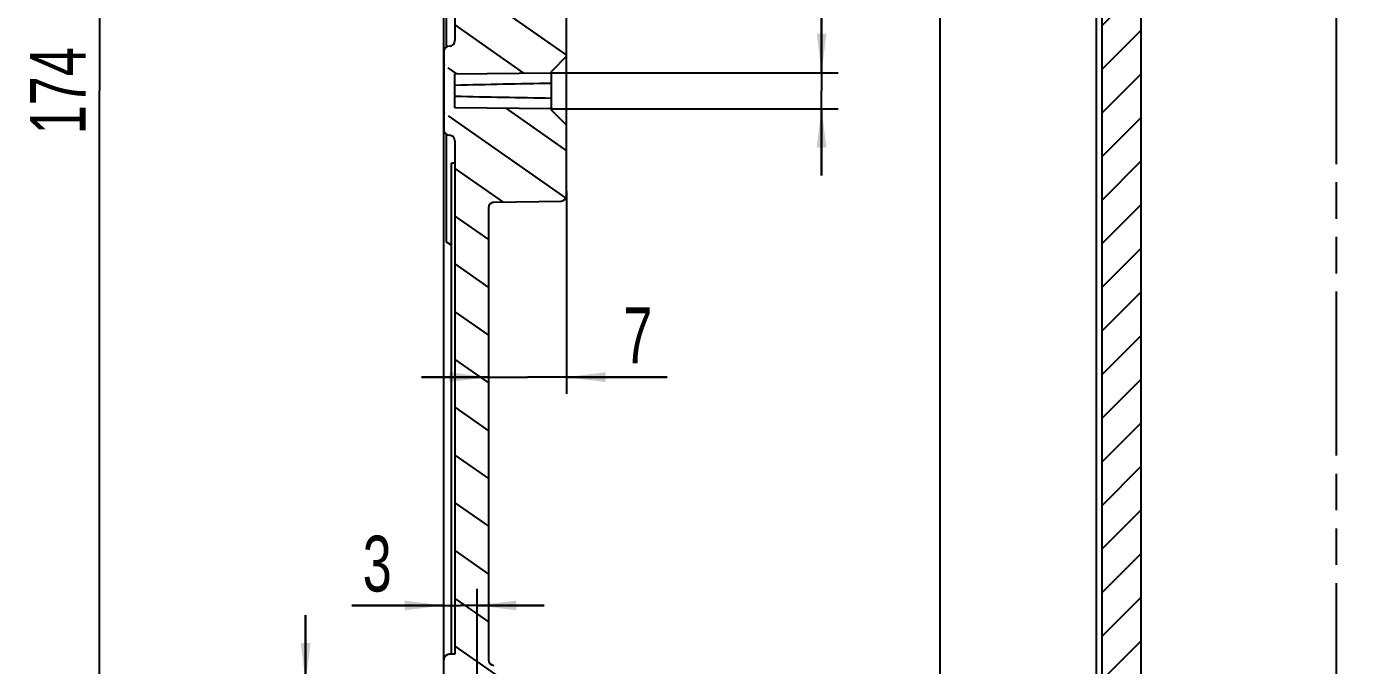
# Model space of a CAD drawing. Header units: millimetres. Extents: x 0 to 594, y 0 to 420.
# Drawn here: x 394 to 513.2, y 218.1 to 275.3 of the extents above; entities that cross this region are included whole.
import ezdxf

# ---------------------------------------------------------------- set-up
doc = ezdxf.new("R2010")
doc.units = ezdxf.units.MM
doc.header["$LTSCALE"] = 32.67
doc.linetypes.add('CENTER', pattern=[0.6, 0.375, -0.075, 0.075, -0.075])
doc.linetypes.add('PHANTOM', pattern=[0.8, 0.45, -0.05, 0.1, -0.05, 0.1, -0.05])
doc.layers.get('0').update_dxf_attribs({"linetype": 'CONTINUOUS'})
for name, color, linetype in [('ANGUSS', 7, 'CONTINUOUS'), ('AUSW-EINSAETZE', 7, 'CONTINUOUS'), ('KURVEN', 7, 'CONTINUOUS'), ('RUNDUNGEN', 7, 'CONTINUOUS'), ('ZEICHNUNGSBEMASSUNGEN', 7, 'CONTINUOUS')]:
    doc.layers.add(name, color=color, linetype=linetype)
doc.styles.get("Standard").update_dxf_attribs({"font": 'txt', "width": 0.7})
doc.styles.add('TEXTSTYLE_8', font='gdt', dxfattribs={"width": 0.7})
doc.dimstyles.new('DIMSTYLE_2', dxfattribs={"dimtxt": 5, "dimasz": 3.5, "dimexe": 1.5, "dimexo": 0, "dimgap": 1.25, "dimtad": 1, "dimdec": 3, "dimdsep": 46, "dimtxsty": 'Standard', "dimblk": '_FILLED', "dimblk1": '_FILLED', "dimblk2": '_FILLED', "dimcen": 0.09, "dimclrt": 5, "dimazin": 2, "dimtp": 0.5, "dimtm": 0.5, "dimtfac": 1, "dimtdec": 3, "dimtofl": 0, "dimtmove": 0, "dimatfit": 3, "dimldrblk": '_FILLED', "dimfxl": 1, "dimtolj": 1, "dimarcsym": 0})
doc.dimstyles.new('DIMSTYLE_6', dxfattribs={"dimtxt": 5, "dimasz": 3.5, "dimexe": 1.5, "dimexo": 0, "dimgap": 1.25, "dimtad": 1, "dimdec": 3, "dimdsep": 46, "dimtxsty": 'Standard', "dimblk": '_FILLED', "dimblk1": '_FILLED', "dimblk2": '_FILLED', "dimcen": 0.09, "dimclrt": 5, "dimazin": 2, "dimtp": 0.2, "dimtm": 0.2, "dimtfac": 1, "dimtdec": 3, "dimtofl": 0, "dimtmove": 0, "dimatfit": 3, "dimldrblk": '_FILLED', "dimfxl": 1, "dimtolj": 1, "dimarcsym": 0})
doc.dimstyles.new('DIMSTYLE_7', dxfattribs={"dimtxt": 5, "dimasz": 3.5, "dimexe": 1.5, "dimexo": 0, "dimgap": 1.25, "dimtad": 1, "dimdec": 3, "dimdsep": 46, "dimtxsty": 'Standard', "dimblk": '_FILLED', "dimblk1": '_FILLED', "dimblk2": '_FILLED', "dimcen": 0.09, "dimclrt": 5, "dimazin": 2, "dimtp": 0.1, "dimtm": 0.1, "dimtfac": 1, "dimtdec": 3, "dimtofl": 0, "dimtmove": 0, "dimatfit": 3, "dimldrblk": '_FILLED', "dimfxl": 1, "dimtolj": 1, "dimarcsym": 0})
doc.dimstyles.new('DIMSTYLE_8', dxfattribs={"dimtxt": 5, "dimasz": 3.5, "dimexe": 1.5, "dimexo": 0, "dimgap": 1.25, "dimtad": 1, "dimdec": 1, "dimdsep": 46, "dimtxsty": 'Standard', "dimblk": '_FILLED', "dimblk1": '_FILLED', "dimblk2": '_FILLED', "dimcen": 0.09, "dimclrt": 5, "dimazin": 2, "dimtp": 0.1, "dimtm": 0.1, "dimtfac": 1, "dimtdec": 65535, "dimtofl": 0, "dimtmove": 0, "dimatfit": 3, "dimldrblk": '_FILLED', "dimfxl": 1, "dimtolj": 1, "dimarcsym": 0})
doc.dimstyles.new('DIMSTYLE_9', dxfattribs={"dimtxt": 5, "dimasz": 3.5, "dimexe": 1.5, "dimexo": 0, "dimgap": 1.25, "dimtad": 1, "dimdec": 1, "dimdsep": 46, "dimtxsty": 'Standard', "dimblk": '_FILLED', "dimblk1": '_FILLED', "dimblk2": '_FILLED', "dimcen": 0.09, "dimclrt": 5, "dimazin": 2, "dimtp": 0.3, "dimtm": 0.3, "dimtfac": 1, "dimtdec": 1, "dimtofl": 0, "dimtmove": 0, "dimatfit": 3, "dimldrblk": '_FILLED', "dimfxl": 1, "dimtolj": 1, "dimarcsym": 0})

# ---------------------------------------------------------------- blocks, each defined once
blk = doc.blocks.new('_FILLED')
at = {"color": 0, "linetype": 'ByBlock'}
blk.add_solid([(0, 0), (-1, 0.125), (-1, -0.125)], dxfattribs=at)
blk = doc.blocks.new('*D13')
at = {"layer": 'ZEICHNUNGSBEMASSUNGEN', "color": 2, "linetype": 'Continuous', "transparency": 16777216}
for p, q in [((349.2844218358, 356.5663717764), (402.0844218361, 356.5663717764)), ((400.5844218361, 356.5663717764), (400.5844218361, 269.5663717764)), ((400.5844218361, 182.5663717764), (400.5844218361, 269.5663717764)), ((349.2844218361, 182.5663717764), (402.0844218361, 182.5663717764))]:
    blk.add_line(p, q, dxfattribs=at)
at = {"layer": 'ZEICHNUNGSBEMASSUNGEN', "color": 2, "linetype": 'Continuous', "transparency": 16777216, "xscale": 3.5, "yscale": 3.5, "zscale": 3.5}
for p, rotation in [((400.5844218361, 356.5663717764), 90), ((400.5844218361, 182.5663717764), 270)]:
    blk.add_blockref('_FILLED', p, dxfattribs=dict(at, rotation=rotation))
at = {"layer": 'ZEICHNUNGSBEMASSUNGEN', "color": 5, "linetype": 'Continuous', "transparency": 16777216, "insert": (394.3344218361, 269.5663717764), "char_height": 5, "width": 16.0714285714, "attachment_point": 2, "rotation": 90, "line_spacing_factor": 0.9}
blk.add_mtext('174', dxfattribs=at)
blk = doc.blocks.new('*D21')
at = {"layer": 'ZEICHNUNGSBEMASSUNGEN', "color": 2, "linetype": 'Continuous', "transparency": 16777216}
for p, q in [((419.0511647389, 216.5663717764), (419.0511647389, 222.5663717764)), ((419.0511647389, 222.5663717764), (419.0511647389, 209.5663717764)), ((434.4416197565, 216.5663717764), (417.5511647389, 216.5663717764)), ((419.0511647389, 181.2537129689), (419.0511647389, 209.5663717764)), ((434.4416197565, 202.5663717764), (417.5511647389, 202.5663717764)), ((419.0511647389, 202.5663717764), (419.0511647389, 181.2537129689))]:
    blk.add_line(p, q, dxfattribs=at)
at = {"layer": 'ZEICHNUNGSBEMASSUNGEN', "color": 2, "linetype": 'Continuous', "transparency": 16777216, "xscale": 3.5, "yscale": 3.5, "zscale": 3.5}
for p, rotation in [((419.0511647389, 216.5663717764), 270), ((419.0511647389, 202.5663717764), 90)]:
    blk.add_blockref('_FILLED', p, dxfattribs=dict(at, rotation=rotation))
at = {"layer": 'ZEICHNUNGSBEMASSUNGEN', "color": 5, "linetype": 'Continuous', "transparency": 16777216, "insert": (412.8011647389, 194.7060939213), "char_height": 5, "width": 20.1785714286, "attachment_point": 3, "rotation": 90, "line_spacing_factor": 0.9, "style": 'TEXTSTYLE_8'}
blk.add_mtext('{\\fgdt;n}\\ftxt;14', dxfattribs=at)
blk = doc.blocks.new('*D24')
at = {"layer": 'ZEICHNUNGSBEMASSUNGEN', "color": 2, "linetype": 'Continuous', "transparency": 16777216}
for p, q in [((442.4416197565, 260.5663717764), (442.4416197565, 242.3942048778)), ((435.4416197565, 250.9985783718), (435.4416197565, 242.3942048778)), ((435.4416197565, 243.8942048778), (429.4416197565, 243.8942048778)), ((429.4416197565, 243.8942048778), (438.9416197565, 243.8942048778)), ((451.4646212043, 243.8942048778), (438.9416197565, 243.8942048778)), ((442.4416197565, 243.8942048778), (451.4646212043, 243.8942048778))]:
    blk.add_line(p, q, dxfattribs=at)
at = {"layer": 'ZEICHNUNGSBEMASSUNGEN', "color": 2, "linetype": 'Continuous', "transparency": 16777216, "xscale": 3.5, "yscale": 3.5, "zscale": 3.5}
blk.add_blockref('_FILLED', (435.4416197565, 243.8942048778), dxfattribs=at)
at = {"layer": 'ZEICHNUNGSBEMASSUNGEN', "color": 2, "linetype": 'Continuous', "transparency": 16777216, "xscale": 3.5, "yscale": 3.5, "zscale": 3.5, "rotation": 180}
blk.add_blockref('_FILLED', (442.4416197565, 243.8942048778), dxfattribs=at)
at = {"layer": 'ZEICHNUNGSBEMASSUNGEN', "color": 5, "linetype": 'Continuous', "transparency": 16777216, "insert": (447.5360497757, 250.1442048778), "char_height": 5, "width": 5.8928571429, "attachment_point": 1, "line_spacing_factor": 0.9}
blk.add_mtext('7', dxfattribs=at)
blk = doc.blocks.new('*D26')
at = {"layer": 'ZEICHNUNGSBEMASSUNGEN', "color": 2, "linetype": 'Continuous', "transparency": 16777216}
for p, q in [((431.4416197568, 218.5575534984), (431.4416197568, 224.9306578355)), ((434.4416197565, 209.5663717764), (434.4416197565, 224.9306578355)), ((431.4416197568, 223.4306578355), (423.2015739585, 223.4306578355)), ((423.2015739585, 223.4306578355), (432.9416197567, 223.4306578355)), ((440.4416197565, 223.4306578355), (432.9416197567, 223.4306578355)), ((434.4416197565, 223.4306578355), (440.4416197565, 223.4306578355))]:
    blk.add_line(p, q, dxfattribs=at)
at = {"layer": 'ZEICHNUNGSBEMASSUNGEN', "color": 2, "linetype": 'Continuous', "transparency": 16777216, "xscale": 3.5, "yscale": 3.5, "zscale": 3.5}
blk.add_blockref('_FILLED', (431.4416197568, 223.4306578355), dxfattribs=at)
at = {"layer": 'ZEICHNUNGSBEMASSUNGEN', "color": 2, "linetype": 'Continuous', "transparency": 16777216, "xscale": 3.5, "yscale": 3.5, "zscale": 3.5, "rotation": 180}
blk.add_blockref('_FILLED', (434.4416197565, 223.4306578355), dxfattribs=at)
at = {"layer": 'ZEICHNUNGSBEMASSUNGEN', "color": 5, "linetype": 'Continuous', "transparency": 16777216, "insert": (426.77300253, 229.6806578355), "char_height": 5, "width": 5.357142857099999, "attachment_point": 3, "line_spacing_factor": 0.9}
blk.add_mtext('3', dxfattribs=at)
blk = doc.blocks.new('*D28')
at = {"layer": 'ZEICHNUNGSBEMASSUNGEN', "color": 2, "linetype": 'Continuous', "transparency": 16777216}
for p, q in [((465.3006824344, 271.1763717764), (465.3006824344, 294.1590273155)), ((465.3006824344, 294.1590273155), (465.3006824344, 269.5663717764)), ((441.0916197565, 271.1763717764), (466.8006824344, 271.1763717764)), ((465.3006824344, 261.9563717764), (465.3006824344, 269.5663717764)), ((441.0916197565, 267.9563717764), (466.8006824344, 267.9563717764)), ((465.3006824344, 267.9563717764), (465.3006824344, 261.9563717764))]:
    blk.add_line(p, q, dxfattribs=at)
at = {"layer": 'ZEICHNUNGSBEMASSUNGEN', "color": 2, "linetype": 'Continuous', "transparency": 16777216, "xscale": 3.5, "yscale": 3.5, "zscale": 3.5}
for p, rotation in [((465.3006824344, 271.1763717764), 270), ((465.3006824344, 267.9563717764), 90)]:
    blk.add_blockref('_FILLED', p, dxfattribs=dict(at, rotation=rotation))
at = {"layer": 'ZEICHNUNGSBEMASSUNGEN', "color": 5, "linetype": 'Continuous', "transparency": 16777216, "insert": (459.0506824344, 277.1352177917), "char_height": 5, "width": 25.5357142857, "attachment_point": 1, "rotation": 90, "line_spacing_factor": 0.9, "style": 'TEXTSTYLE_8'}
blk.add_mtext('{\\fgdt;n}\\ftxt;3.4', dxfattribs=at)
blk = doc.blocks.new('*D33')
at = {"layer": 'ZEICHNUNGSBEMASSUNGEN', "color": 2, "linetype": 'Continuous', "transparency": 16777216}
for p, q in [((431.4416197573, 182.075024574), (431.4416197573, 386.0663717764)), ((514.9416197565, 357.6550977055001), (514.9416197566001, 386.0663717764)), ((431.4416197573, 384.5663717764), (473.1916197569, 384.5663717764)), ((514.9416197566001, 384.5663717764), (473.1916197569, 384.5663717764))]:
    blk.add_line(p, q, dxfattribs=at)
at = {"layer": 'ZEICHNUNGSBEMASSUNGEN', "color": 2, "linetype": 'Continuous', "transparency": 16777216, "xscale": 3.5, "yscale": 3.5, "zscale": 3.5, "rotation": 180}
blk.add_blockref('_FILLED', (431.4416197573, 384.5663717764), dxfattribs=at)
at = {"layer": 'ZEICHNUNGSBEMASSUNGEN', "color": 2, "linetype": 'Continuous', "transparency": 16777216, "xscale": 3.5, "yscale": 3.5, "zscale": 3.5}
blk.add_blockref('_FILLED', (514.9416197566001, 384.5663717764), dxfattribs=at)
at = {"layer": 'ZEICHNUNGSBEMASSUNGEN', "color": 5, "linetype": 'Continuous', "transparency": 16777216, "insert": (473.1916197569, 390.8163717764), "char_height": 5, "width": 20.8928571429, "attachment_point": 2, "line_spacing_factor": 0.9}
blk.add_mtext('83.5', dxfattribs=at)

msp = doc.modelspace()

# ---------------------------------------------------------------- hatches: boundary and pattern name
at = {"linetype": 'Continuous'}
h = msp.add_hatch(dxfattribs=at)
h.set_pattern_fill('DEFAULT__1', color=2, scale=3.5087399072, angle=325, style=0, pattern_type=0)
h.set_pattern_definition([(325, (0, 0), (2.0125305321, 2.8741914679), [])])
edge = h.paths.add_edge_path()
edge.add_line((432.4416197565, 358.0663717764), (432.4416197565, 352.0663717764))
edge.add_arc((433.9416197565, 358.0663717764), 1.5, 90, 180)
edge.add_line((433.9416197565, 359.5663717764), (475.2416197565, 359.5663717764))
edge.add_line((475.2416197565, 359.5663717764), (475.2416197565, 358.1663717764))
edge.add_line((476.7416197565, 358.1663717764), (475.2416197565, 358.1663717764))
edge.add_arc((476.7416197565, 357.6663717764), 0.5, 0, 90)
edge.add_line((477.2416197565, 357.6663717764), (477.2416197565, 357.0663717764))
edge.add_arc((476.7416197565, 357.0663717764), 0.5, -90, 0)
edge.add_line((434.9416197565, 356.5663717764), (476.7416197565, 356.5663717764))
edge.add_arc((434.9416197565, 356.0663717764), 0.5, 90, 180)
edge.add_line((434.4416197565, 356.0663717764), (434.4416197565, 355.6663717764))
edge.add_arc((434.9416197565, 355.6663717764), 0.5, 180, 270)
edge.add_arc((434.9416197565, 354.6663717764), 0.5, 0, 90)
edge.add_line((435.4416197565, 354.6663717764), (435.4416197565, 352.0663717764))
edge.add_line((432.4416197565, 352.0663717764), (435.4416197565, 352.0663717764))
edge = h.paths.add_edge_path()
edge.add_line((432.4416197565, 352.0663717764), (435.4416197565, 352.0663717764))
edge.add_line((432.4416197565, 352.0663717764), (435.4416197565, 352.0663717764))
edge = h.paths.add_edge_path()
edge.add_line((432.4416197565, 352.0663717764), (432.4416197565, 345.8663717764))
edge.add_line((432.4416197565, 352.0663717764), (435.4416197565, 352.0663717764))
edge.add_line((435.4416197565, 352.0663717764), (435.4416197565, 338.5577204079))
edge.add_arc((435.9416197565, 338.5577204079), 0.5, 180, 269)
edge.add_line((435.9328935533, 338.0577965603), (439.4416197565, 337.9965515167))
edge.add_line((439.4416197565, 337.9965515167), (439.4416197565, 337.1449957326))
edge.add_arc((438.9416197565, 337.1449957326), 0.5, -89, 0)
edge.add_line((434.4416197565, 336.5663717764), (438.9503459598, 336.645071885))
edge.add_line((434.4416197565, 336.5663717764), (434.4416197565, 334.0925543738))
edge.add_line((434.4416197565, 334.0925543738), (432.9416197565, 334.0663717764))
edge.add_line((433.9416197565, 333.0663717764), (432.9416197565, 334.0663717764))
edge.add_line((433.9416197565, 333.0663717764), (433.9416197565, 326.0663717764))
edge.add_line((433.9416197565, 326.0663717764), (432.9416197565, 325.0663717764))
edge.add_line((434.4416197565, 325.040189179), (432.9416197565, 325.0663717764))
edge.add_line((434.4416197565, 325.040189179), (434.4416197565, 322.5663717764))
edge.add_line((434.4416197565, 322.5663717764), (438.9503459598, 322.4876716677))
edge.add_arc((438.9416197565, 321.9877478202), 0.5, 0, 89)
edge.add_line((439.4416197565, 321.9877478202), (439.4416197565, 321.1361920361))
edge.add_line((435.9328935533, 321.0749469924), (439.4416197565, 321.1361920361))
edge.add_arc((435.9416197565, 320.5750231448), 0.5, 91, 180)
edge.add_line((435.4416197565, 320.5750231448), (435.4416197565, 287.0663717764))
edge.add_line((432.4416197565, 287.0663717764), (435.4416197565, 287.0663717764))
edge.add_line((432.4416197565, 320.0663717764), (432.4416197565, 287.0663717764))
edge.add_line((432.4416197565, 320.0663717764), (431.9328935533, 320.0752516253))
edge.add_arc((431.9416197565, 320.5751754729), 0.5, 180, 269)
edge.add_line((431.4416197565, 325.0489167114), (431.4416197565, 320.5751754729))
edge.add_line((432.4416197565, 325.0663717764), (431.4416197565, 325.0489167114))
edge.add_line((432.4416197565, 334.0663717764), (432.4416197565, 325.0663717764))
edge.add_line((432.4416197565, 334.0663717764), (431.4416197565, 334.0838268413))
edge.add_line((431.4416197565, 338.5575680799), (431.4416197565, 334.0838268413))
edge.add_arc((431.9416197565, 338.5575680799), 0.5, 91, 180)
edge.add_line((432.4416197565, 339.0663717764), (431.9328935533, 339.0574919275))
edge.add_line((432.4416197565, 340.8663717764), (432.4416197565, 339.0663717764))
edge.add_line((432.4416197565, 340.8663717764), (432.4416197565, 345.8663717764))
edge = h.paths.add_edge_path()
edge.add_line((432.4416197565, 287.0663717764), (435.4416197565, 287.0663717764))
edge.add_line((432.4416197565, 287.0663717764), (435.4416197565, 287.0663717764))
edge = h.paths.add_edge_path()
edge.add_line((432.4416197565, 287.0663717764), (432.4416197565, 274.0577204079))
edge.add_line((432.4416197565, 287.0663717764), (435.4416197565, 287.0663717764))
edge.add_line((435.4416197565, 287.0663717764), (435.4416197565, 280.0577204079))
edge.add_arc((435.9416197565, 280.0577204079), 0.5, 180, 269)
edge.add_line((435.9328935533, 279.5577965603), (441.9503459598, 279.4527615379))
edge.add_arc((441.9416197565, 278.9528376903), 0.5, 0, 89)
edge.add_line((442.4416197565, 272.6563717764), (442.4416197565, 278.9528376903))
edge.add_line((442.4416197565, 272.6563717764), (441.0916197565, 271.3063717764))
edge.add_line((441.0916197565, 271.1763717764), (441.0916197565, 271.3063717764))
edge.add_line((432.4416197565, 271.0913717764), (441.0916197565, 271.1763717764))
edge.add_line((432.4416197565, 268.0413717764), (432.4416197565, 271.0913717764))
edge.add_line((441.0916197565, 267.9563717764), (432.4416197565, 268.0413717764))
edge.add_line((441.0916197565, 267.8263717764), (441.0916197565, 267.9563717764))
edge.add_line((442.4416197565, 266.4763717764), (441.0916197565, 267.8263717764))
edge.add_line((442.4416197565, 260.1799058624), (442.4416197565, 266.4763717764))
edge.add_arc((441.9416197565, 260.1799058624), 0.5, -89, 0)
edge.add_line((435.9328935533, 259.5749469924), (441.9503459598, 259.6799820148))
edge.add_arc((435.9416197565, 259.0750231448), 0.5, 91, 180)
edge.add_line((435.4416197565, 259.0750231448), (435.4416197565, 252.0663717764))
edge.add_line((432.4416197565, 252.0663717764), (435.4416197565, 252.0663717764))
edge.add_line((432.4416197565, 265.0750231448), (432.4416197565, 252.0663717764))
edge.add_arc((431.9416197565, 265.0750231448), 0.5, 0, 90)
edge.add_arc((431.9416197565, 266.0751754729), 0.5, 180, 270)
edge.add_line((431.4416197565, 273.0575680799), (431.4416197565, 266.0751754729))
edge.add_arc((431.9416197565, 273.0575680799), 0.5, 90, 180)
edge.add_arc((431.9416197565, 274.0577204079), 0.5, -90, 0)
edge = h.paths.add_edge_path()
edge.add_line((432.4416197565, 252.0663717764), (435.4416197565, 252.0663717764))
edge.add_line((432.4416197565, 252.0663717764), (435.4416197565, 252.0663717764))
edge = h.paths.add_edge_path()
edge.add_line((432.4416197565, 252.0663717764), (432.4416197565, 219.0663717764))
edge.add_line((432.4416197565, 252.0663717764), (435.4416197565, 252.0663717764))
edge.add_line((435.4416197565, 252.0663717764), (435.4416197565, 218.5577204079))
edge.add_arc((435.9416197565, 218.5577204079), 0.5, 180, 269)
edge.add_line((435.9328935533, 218.0577965603), (439.4416197565, 217.9965515167))
edge.add_line((439.4416197565, 217.1449957326), (439.4416197565, 217.9965515167))
edge.add_arc((438.9416197565, 217.1449957326), 0.5, -89, 0)
edge.add_line((434.4416197565, 216.5663717764), (438.9503459598, 216.645071885))
edge.add_line((434.4416197565, 214.0925543738), (434.4416197565, 216.5663717764))
edge.add_line((434.4416197565, 214.0925543738), (432.9416197565, 214.0663717764))
edge.add_line((433.9416197565, 213.0663717764), (432.9416197565, 214.0663717764))
edge.add_line((433.9416197565, 206.0663717764), (433.9416197565, 213.0663717764))
edge.add_line((433.9416197565, 206.0663717764), (432.9416197565, 205.0663717764))
edge.add_line((434.4416197565, 205.040189179), (432.9416197565, 205.0663717764))
edge.add_line((434.4416197565, 202.5663717764), (434.4416197565, 205.040189179))
edge.add_line((434.4416197565, 202.5663717764), (438.9503459598, 202.4876716677))
edge.add_arc((438.9416197565, 201.9877478202), 0.5, 0, 89)
edge.add_line((439.4416197565, 201.1361920361), (439.4416197565, 201.9877478202))
edge.add_line((435.9328935533, 201.0749469924), (439.4416197565, 201.1361920361))
edge.add_arc((435.9416197565, 200.5750231448), 0.5, 91, 180)
edge.add_line((435.4416197565, 200.5750231448), (435.4416197565, 187.0663717764))
edge.add_line((432.4416197565, 187.0663717764), (435.4416197565, 187.0663717764))
edge.add_line((432.4416197565, 195.6163717764), (432.4416197565, 187.0663717764))
edge.add_line((432.4416197565, 195.6163717764), (432.1416197565, 195.6163717764))
edge.add_line((432.1416197565, 195.6163717764), (432.1416197565, 195.9163717764))
edge.add_line((432.4416197565, 195.9163717764), (432.1416197565, 195.9163717764))
edge.add_line((432.4416197565, 200.0663717764), (432.4416197565, 195.9163717764))
edge.add_line((432.4416197565, 200.0663717764), (431.9328935533, 200.0752516253))
edge.add_arc((431.9416197565, 200.5751754729), 0.5, 180, 269)
edge.add_line((431.4416197565, 200.5751754729), (431.4416197565, 205.0489167114))
edge.add_line((432.4416197565, 205.0663717764), (431.4416197565, 205.0489167114))
edge.add_line((432.4416197565, 205.0663717764), (432.4416197565, 214.0663717764))
edge.add_line((432.4416197565, 214.0663717764), (431.4416197565, 214.0838268413))
edge.add_line((431.4416197565, 214.0838268413), (431.4416197565, 218.5575680799))
edge.add_arc((431.9416197565, 218.5575680799), 0.5, 91, 180)
edge.add_line((432.4416197565, 219.0663717764), (431.9328935533, 219.0574919275))
edge = h.paths.add_edge_path()
edge.add_line((432.4416197565, 187.0663717764), (435.4416197565, 187.0663717764))
edge.add_line((432.4416197565, 187.0663717764), (435.4416197565, 187.0663717764))
edge = h.paths.add_edge_path()
edge.add_line((432.4416197565, 181.0663717764), (432.4416197565, 187.0663717764))
edge.add_line((432.4416197565, 187.0663717764), (435.4416197565, 187.0663717764))
edge.add_line((435.4416197565, 184.4663717764), (435.4416197565, 187.0663717764))
edge.add_arc((434.9416197565, 184.4663717764), 0.5, -90, 0)
edge.add_arc((434.9416197565, 183.4663717764), 0.5, 90, 180)
edge.add_line((434.4416197565, 183.4663717764), (434.4416197565, 183.0663717764))
edge.add_arc((434.9416197565, 183.0663717764), 0.5, 180, 270)
edge.add_line((434.9416197565, 182.5663717764), (476.7416197565, 182.5663717764))
edge.add_arc((476.7416197565, 182.0663717764), 0.5, 0, 90)
edge.add_line((477.2416197565, 181.4663717764), (477.2416197565, 182.0663717764))
edge.add_arc((476.7416197565, 181.4663717764), 0.5, -90, 0)
edge.add_line((476.7416197565, 180.9663717764), (475.2416197565, 180.9663717764))
edge.add_line((475.2416197565, 179.5663717764), (475.2416197565, 180.9663717764))
edge.add_line((433.9416197565, 179.5663717764), (475.2416197565, 179.5663717764))
edge.add_arc((433.9416197565, 181.0663717764), 1.5, 180, 270)
h = msp.add_hatch(dxfattribs=at)
h.set_pattern_fill('DEFAULT__2', color=2, scale=2.7645387615, angle=45, style=0, pattern_type=0)
h.set_pattern_definition([(45, (0, 0), (-1.9548241051, 1.9548241051), [])])
edge = h.paths.add_edge_path()
edge.add_line((493.9416197565, 357.7977886582), (493.9416197565, 352.0663717764))
edge.add_line((490.4416197565, 352.0663717764), (493.9416197565, 352.0663717764))
edge.add_line((490.4416197565, 354.6174993126), (490.4416197565, 352.0663717764))
edge.add_arc((489.9416197565, 354.6174993126), 0.5, 0, 89.8)
edge.add_line((489.9433650823, 355.1174962665), (475.9416197565, 355.1663717764))
edge.add_line((475.9416197565, 356.0663717764), (475.9416197565, 355.1663717764))
edge.add_line((477.5453732581, 356.0663717764), (475.9416197565, 356.0663717764))
edge.add_arc((477.5453732581, 357.0663717764), 1, 270, 282.5)
edge.add_line((477.7618128721, 356.0900757692), (479.7755934284, 356.5365201703))
edge.add_arc((479.5916197565, 357.3663717764), 0.85, -77.5, 77.5)
edge.add_line((479.7755934284, 358.1962233824), (477.7618128721, 358.6426677835))
edge.add_arc((477.5453732581, 357.6663717764), 1, 77.5, 90)
edge.add_line((475.9416197565, 358.6663717764), (477.5453732581, 358.6663717764))
edge.add_line((475.9416197565, 359.5663717764), (475.9416197565, 358.6663717764))
edge.add_line((492.4874493180999, 359.2775632471), (475.9416197565, 359.5663717764))
edge.add_arc((492.4616197565, 357.7977886582), 1.48, 0, 89)
edge = h.paths.add_edge_path()
edge.add_line((490.4416197565, 352.0663717764), (493.9416197565, 352.0663717764))
edge.add_line((490.4416197565, 352.0663717764), (493.9416197565, 352.0663717764))
edge = h.paths.add_edge_path()
edge.add_line((493.9416197565, 352.0663717764), (493.9416197565, 287.0663717764))
edge.add_line((490.4416197565, 287.0663717764), (493.9416197565, 287.0663717764))
edge.add_line((490.4416197565, 352.0663717764), (490.4416197565, 287.0663717764))
edge.add_line((490.4416197565, 352.0663717764), (493.9416197565, 352.0663717764))
edge = h.paths.add_edge_path()
edge.add_line((490.4416197565, 287.0663717764), (493.9416197565, 287.0663717764))
edge.add_line((490.4416197565, 287.0663717764), (493.9416197565, 287.0663717764))
edge = h.paths.add_edge_path()
edge.add_line((493.9416197565, 287.0663717764), (493.9416197565, 252.0663717764))
edge.add_line((490.4416197565, 252.0663717764), (493.9416197565, 252.0663717764))
edge.add_line((490.4416197565, 287.0663717764), (490.4416197565, 252.0663717764))
edge.add_line((490.4416197565, 287.0663717764), (493.9416197565, 287.0663717764))
edge = h.paths.add_edge_path()
edge.add_line((490.4416197565, 252.0663717764), (493.9416197565, 252.0663717764))
edge.add_line((490.4416197565, 252.0663717764), (493.9416197565, 252.0663717764))
edge = h.paths.add_edge_path()
edge.add_line((493.9416197565, 252.0663717764), (493.9416197565, 187.0663717764))
edge.add_line((490.4416197565, 187.0663717764), (493.9416197565, 187.0663717764))
edge.add_line((490.4416197565, 252.0663717764), (490.4416197565, 187.0663717764))
edge.add_line((490.4416197565, 252.0663717764), (493.9416197565, 252.0663717764))
edge = h.paths.add_edge_path()
edge.add_line((490.4416197565, 187.0663717764), (493.9416197565, 187.0663717764))
edge.add_line((490.4416197565, 187.0663717764), (493.9416197565, 187.0663717764))
edge = h.paths.add_edge_path()
edge.add_line((493.9416197565, 181.3349548945), (493.9416197565, 187.0663717764))
edge.add_arc((492.4616197565, 181.3349548945), 1.48, -89, 0)
edge.add_line((492.4874493180999, 179.8551803057), (475.9416197565, 179.5663717764))
edge.add_line((475.9416197565, 179.5663717764), (475.9416197565, 180.4663717764))
edge.add_line((475.9416197565, 180.4663717764), (477.5453732581, 180.4663717764))
edge.add_arc((477.5453732581, 181.4663717764), 1, 270, 282.5)
edge.add_line((479.7755934284, 180.9365201703), (477.7618128721, 180.4900757692))
edge.add_arc((479.5916197565, 181.7663717764), 0.85, -77.5, 77.5)
edge.add_line((477.7618128721, 183.0426677835), (479.7755934284, 182.5962233824))
edge.add_arc((477.5453732581, 182.0663717764), 1, 77.5, 90)
edge.add_line((477.5453732581, 183.0663717764), (475.9416197565, 183.0663717764))
edge.add_line((475.9416197565, 183.0663717764), (475.9416197565, 183.9663717764))
edge.add_line((489.9433650823, 184.0152472863), (475.9416197565, 183.9663717764))
edge.add_arc((489.9416197565, 184.5152442401), 0.5, -89.8, 0)
edge.add_line((490.4416197565, 184.5152442401), (490.4416197565, 187.0663717764))
edge.add_line((490.4416197565, 187.0663717764), (493.9416197565, 187.0663717764))

# ---------------------------------------------------------------- linework, layer by layer
at = {"color": 7, "linetype": 'Continuous'}
for p, q in [((493.9416197565, 181.3349548945), (493.9416197565, 357.7977886582)), ((490.4416197565, 184.5152442401), (490.4416197565, 354.6174993126)), ((432.4416197565, 320.0663717764), (432.4416197565, 274.0577204079)), ((431.6916197565, 273.4905746733), (431.6916197565, 283.1385038928)), ((442.4416197565, 260.1799058624), (442.4416197565, 278.9528376903)), ((431.4416197565, 273.0575680799), (431.4416197565, 266.0751754729)), ((442.4416197565, 272.6563717764), (441.0916197565, 271.3063717764)), ((432.4416197565, 271.0913717764), (441.0916197565, 271.1763717764)), ((432.4416197565, 268.0413717764), (432.4416197565, 271.0913717764)), ((441.0916197565, 267.8263717764), (441.0916197565, 271.3063717764)), ((441.0916197565, 267.9563717764), (432.4416197565, 268.0413717764)), ((442.4416197565, 266.4763717764), (441.0916197565, 267.8263717764)), ((431.6916197565, 255.9942396599), (431.6916197565, 265.6421688794)), ((432.4416197565, 265.0750231448), (432.4416197565, 219.0663717764)), ((432.1416197565, 219.0574919263), (432.1416197565, 263.0663717764)), ((432.4416197565, 263.0663717764), (432.1416197565, 263.0663717764)), ((435.4416197565, 259.0750231448), (435.4416197565, 218.5577204079)), ((435.9328935533, 259.5749469924), (441.9503459598, 259.6799820148)), ((432.1416197565, 255.7344320388), (431.6916197565, 255.9942396599)), ((431.4416197565, 211.3163717764), (431.4416197565, 218.5575680799)), ((432.4416197565, 219.0663717764), (431.9328935533, 219.0574919275))]:
    msp.add_line(p, q, dxfattribs=at)
for centre, radius, start, end in [((431.9416197565, 273.0575680799), 0.5, 90, 180), ((431.9416197565, 274.0577204079), 0.5, 270, 360), ((482.6185627248, -1985.9271855342), 2256.5356233165, 91.0544716708, 91.2741496313), ((482.6185627248, 2525.0599290869), 2256.5356233165, 268.7258503687, 268.9455283292), ((431.9416197565, 266.0751754729), 0.5, 180, 270), ((431.9416197565, 265.0750231448), 0.5, 0, 90), ((441.9416197565, 260.1799058624), 0.5, 271, 360), ((435.9416197565, 259.0750231448), 0.5, 91, 180), ((431.9416197565, 218.5575680799), 0.5, 91, 180), ((435.9416197565, 218.5577204079), 0.5, 180, 269)]:
    msp.add_arc(centre, radius, start, end, dxfattribs=at)
at = {"layer": 'ANGUSS', "color": 2, "linetype": 'CENTER'}
msp.add_line((490.4416197565, 264.5663717764), (490.4416197565, 274.5663717764), dxfattribs=at)
at = {"layer": 'AUSW-EINSAETZE', "color": 2, "linetype": 'CENTER'}
msp.add_line((435.4416197565, 259.0750231448), (435.4416197565, 218.5577204079), dxfattribs=at)
at = {"layer": 'KURVEN', "color": 2, "linetype": 'PHANTOM'}
msp.add_line((511.4416197565, 184.5885483664), (511.4416197565, 354.5441951863), dxfattribs=at)
at = {"layer": 'RUNDUNGEN', "color": 7, "linetype": 'Continuous'}
for p, q in [((493.9416197565, 192.7619712553), (493.9416197565, 346.3707737739)), ((475.9416197565, 195.5663717764), (475.9416197565, 343.5663717764)), ((442.4416197565, 272.6563717764), (442.4416197565, 272.8371632232)), ((442.4416197565, 266.2020300155), (442.4416197565, 266.4763717764))]:
    msp.add_line(p, q, dxfattribs=at)
at = {"layer": 'RUNDUNGEN', "color": 9, "linetype": 'Continuous'}
msp.add_line((489.9433650823, 195.9152454586), (489.9433650823, 343.2174980942), dxfattribs=at)

# ---------------------------------------------------------------- dimensions: what is measured, and where the dimension line sits
at = {"layer": 'ZEICHNUNGSBEMASSUNGEN', "color": 2, "linetype": 'Continuous'}
for base, p1, p2, angle, dimstyle, picture, middle in [((431.4416197573, 384.5663717764), (514.9416197565, 357.6550977055001), (431.4416197573, 182.075024574), 180, 'DIMSTYLE_9', '*D33', (472.477348938, 384.5663717764)), ((400.5844218361, 182.5663717764), (349.2844218358, 356.5663717764), (349.2844218361, 182.5663717764), 270, 'DIMSTYLE_2', '*D13', (400.5844218361, 268.8520716705))]:
    dim = msp.add_linear_dim(base=base, p1=p1, p2=p2, angle=angle, dimstyle=dimstyle, dxfattribs=at)
    dim.commit()
    dim.dimension.update_dxf_attribs({"geometry": picture, "text_midpoint": middle, "dimtype": 160})
for base, p1, p2, text, dimstyle, picture, middle in [((465.3006824344, 271.1763717764), (441.0916197565, 267.9563717764), (441.0916197565, 271.1763717764), '%%c3.4', 'DIMSTYLE_8', '*D28', (465.3006824344, 285.6471225536)), ((419.0511647389, 216.5663717764), (434.4416197565, 202.5663717764), (434.4416197565, 216.5663717764), '%%c<>', 'DIMSTYLE_6', '*D21', (419.0511647389, 187.9799034451))]:
    dim = msp.add_linear_dim(base=base, p1=p1, p2=p2, angle=90, text=text, dimstyle=dimstyle, dxfattribs=at)
    dim.commit()
    dim.dimension.update_dxf_attribs({"geometry": picture, "text_midpoint": middle, "dimtype": 160})
for base, p1, p2, dimstyle, picture, middle in [((442.4416197565, 243.8942048778), (435.4416197565, 250.9985783718), (442.4416197565, 260.5663717764), 'DIMSTYLE_6', '*D24', (448.7860519408999, 243.8942048778)), ((434.4416197565, 223.4306578355), (431.4416197568, 218.5575534984), (434.4416197565, 209.5663717764), 'DIMSTYLE_7', '*D26', (424.27300177, 223.4306578355))]:
    dim = msp.add_linear_dim(base=base, p1=p1, p2=p2, dimstyle=dimstyle, dxfattribs=at)
    dim.commit()
    dim.dimension.update_dxf_attribs({"geometry": picture, "text_midpoint": middle, "dimtype": 160})

doc.saveas('drawing.dxf')
